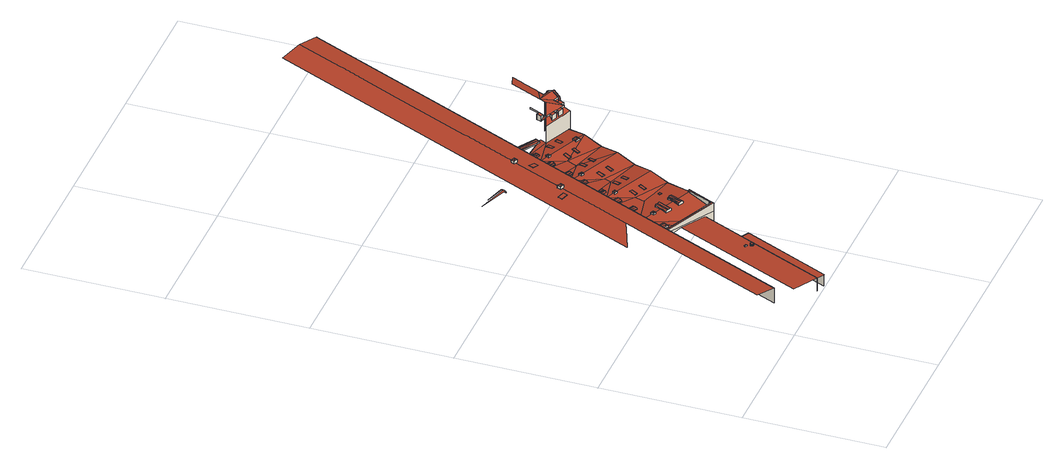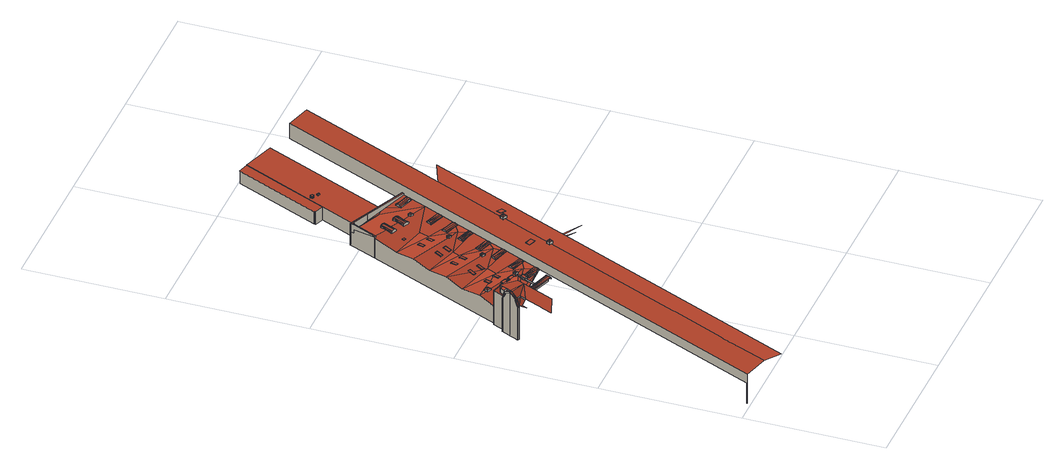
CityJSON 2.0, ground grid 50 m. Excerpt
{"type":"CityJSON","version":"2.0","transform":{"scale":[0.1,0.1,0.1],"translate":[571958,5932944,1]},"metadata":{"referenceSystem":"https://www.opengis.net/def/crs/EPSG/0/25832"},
"CityObjects":{
"building1":{"type":"Building","attributes":{"Grundfläche 2D":"26435.573661","Grundhöhe NN":"1.992"},"children":["building1-1","building1-2","building1-3","building1-4","building1-5","building1-6","building1-7","building1-8","building1-9","building1-10","building1-11","building1-12","building1-13","building1-14","building1-15","building1-16","building1-17","building1-18","building1-19","building1-20","building1-21","building1-22","building1-23","building1-24","building1-25"],"geometry":[{"type":"MultiSurface","lod":"3","boundaries":[[[0,1,2,3,4,5,6,7]],[[3,8,9,10,11,12,13,4]],[[14,11,10,15]],[[0,7,16,17]],[[18,19,20]],[[21,22,18,23,24,25]],[[26,27,20,19]],[[21,25,24,28,29,30,31,32,33,34]],[[35,36,37]],[[37,38,27,26,35]],[[22,19,18]],[[3,2,39,8]],[[40,41,36,42,43,44]],[[29,28,45,40,44,43,33,32,46,47,48]],[[21,34,33,43,42,35,26,19,22]],[[42,36,35]],[[1,0,17,49]],[[32,31,30,50,51,52,46]],[[2,1,49,39]],[[53,54,55,56]],[[46,52,47]],[[9,57,54,53,58,15,10]],[[59,60,61,62,63,64,65,66,67,68,69,70,71,72,73,74]],[[66,65,75,67]],[[64,76,75,65]],[[77,68,67,78]],[[71,70,69,79,80,72]],[[69,68,77,81]],[[75,78,67]],[[82,83,84,85,86,87,88]],[[89,90,73,72,80,91]],[[81,79,69]],[[92,93,47,52]],[[83,94,95,96,84]],[[85,84,96,95,97,98]],[[87,99,88]],[[100,81,77,78]],[[101,91,80,79]],[[102,103,104,48,105,106],[63,62,61,60,59,74,73,90,89,107,108,109,110,76,64]],[[94,83,82,111]],[[89,91,101,79,81,100,78,75,76,110,109,108,107]],[[111,82,88,112]],[[113,114,115,116,117,118,119,120,121,122]],[[86,123,124,125,99,87]],[[112,88,99]],[[126,92,52,51,127]],[[128,123,86,85,98,129,130,48,47,131,132,133,134,135,136,137]],[[113,138,114]],[[131,47,93]],[[122,139,138,113]],[[125,112,99]],[[125,124,140,141,97,95,94,111,112]],[[118,117,142,143]],[[116,115,114,144,145]],[[146,147,148]],[[116,145,142,117]],[[149,150,151,119,118,143]],[[152,126,127,153]],[[151,150,139,122,121,120,102,106,154]],[[146,148,137,136,135,155,156,157]],[[158,93,92,126,152,159]],[[119,151,154,160,161,162,163,102,120]],[[159,152,153,164]],[[114,138,144]],[[165,166,167,168,164,153,127,51,50,56,55,169,170]],[[157,171,146]],[[93,158,159,164,168,131]],[[124,123,128,172,173,174,175,134,133,176,177,178,105,48,130,129,98,97,141,140]],[[146,171,147]],[[172,128,137,148,147,179]],[[143,142,149]],[[180,181,182]],[[156,155,183]],[[145,144,138,139,150,149,142]],[[184,185,186]],[[147,171,179]],[[157,156,187,188]],[[157,188,171]],[[175,189,183,155,135,134]],[[190,163,162,191]],[[192,193,194,190,191,162,161,186,185,195,196,197]],[[156,183,187]],[[198,199,200]],[[161,160,201,202,184,186]],[[184,203,185]],[[185,203,195]],[[189,175,174,173,172,179,171,188,187]],[[204,193,192,197]],[[57,205,206,207,208,209,210,54]],[[54,210,209,208,207,170,169,55]],[[187,183,189]],[[182,181,211,212,213,198,200]],[[202,203,184]],[[214,194,193,204]],[[196,195,215]],[[197,196,215]],[[131,168,167,133,132]],[[195,203,215]],[[154,216,214,217,201,160]],[[204,197,218]],[[178,106,105]],[[218,197,215]],[[217,214,204,219]],[[219,204,218]],[[215,203,202,201,217,219,218]],[[167,166,176,133]],[[190,194,214,216,220,221,222,223,224,163]],[[207,177,176,166,165,170]],[[177,207,206,225]],[[226,227,223,222,228,229,230,231,232,233]],[[228,234,229]],[[235,230,229]],[[222,221,234,228]],[[235,231,230]],[[236,237,238,154,106,178]],[[231,239,232]],[[53,56,50,30,29,48,104,103,102,163,224,240,241,242,243,244,245,246,247,248,249,58]],[[226,250,251,252,253,254,240,224,223,227]],[[238,237,236,255,216,154]],[[235,239,231]],[[229,234,256]],[[257,250,226,233,258,259]],[[235,229,256]],[[258,233,232,239,259]],[[257,221,220,251,250]],[[235,256,234,221,257,259,239]],[[260,252,251]],[[261,262,263,264,265,266,267,254,253,268,269]],[[240,254,267]],[[270,271,269,268]],[[272,264,263,262]],[[260,273,270,268,253,252]],[[271,274,261,269]],[[273,275,271,270]],[[262,261,274]],[[276,277,278,248,247,246,279,280,281,282,283,284,285,286,287,288,289,290,291,292,293]],[[294,295,265,264,272,296]],[[297,298,293,292,291,290,289,288,287,286,285,284,283,282,281,280,279,299,300]],[[262,274,301]],[[272,262,301,296]],[[266,265,295,302,303,241,240,267]],[[255,220,216]],[[260,294,296,301,274,271,275,273]],[[302,295,294,260]],[[304,305,306,307,308,309,310,311,312,313]],[[314,309,308]],[[314,310,309]],[[307,315,316,308]],[[312,317,313]],[[318,311,310]],[[319,320,321,251,220,255]],[[318,312,311]],[[251,321,320,319,322,323,324,325,302,260]],[[326,317,312]],[[304,313,317,327,328,329]],[[314,308,316]],[[318,326,312]],[[329,328,315,307,306,241,303,330]],[[242,241,306,305,304,329,330,331,332,333]],[[326,327,317]],[[310,314,318]],[[318,314,316,315,328,327,334]],[[335,336,337]],[[318,334,326]],[[326,334,327]],[[338,333,332,337,336,339,340,341,342,343,344,345,346]],[[333,338,346,242]],[[340,347,341]],[[348,349,335,337,332,331]],[[350,336,335]],[[339,351,347,340]],[[352,344,343,342,341,353]],[[345,344,352,353,354,355]],[[349,350,335]],[[339,336,350]],[[350,351,339]],[[341,347,351]],[[341,356,353]],[[351,356,341]],[[324,323,322,319,357,302,325]],[[357,303,302]],[[358,354,353,359]],[[360,348,331,330,361,354,358]],[[353,356,359]],[[350,349,348,360,358,359,362,351]],[[362,356,351]],[[359,356,362]],[[363,364,365]],[[364,366,367,368,369,370,365]],[[371,372,357,319,255,236,178,177,225,373]],[[374,365,370,375]],[[370,369,376,377,374,375]],[[355,354,377]],[[378,366,363]],[[379,380,330,303,381,382,383,384,372,385,386]],[[387,388,366]],[[389,390,365]],[[384,383,382,381,303,357,372]],[[363,365,390]],[[380,379,386,385,372,371,361,330]],[[388,391,392,393]],[[389,365,374]],[[378,363,390]],[[387,366,378]],[[394,395,377,354,361,396]],[[374,377,395,397]],[[389,374,397]],[[388,387,391]],[[389,397,395,394,398,392,391,387,378,390]],[[399,400,401]],[[402,399,401,403]],[[401,400,404,403]],[[405,399,402,406]],[[404,400,407,408]],[[409,406,402,403]],[[407,410,411,408]],[[411,410,412,413]],[[414,405,406,409]],[[408,411,413,415]],[[413,412,416,415]],[[417,418,419,416,412,410,407,400,420,421,422,423]],[[424,425,414,409]],[[416,419,426,415]],[[419,418,427,426]],[[426,428,429,430,404,408,415]],[[427,418,417,431]],[[373,432,421,420,361,371]],[[426,427,431,428]],[[431,417,423,428]],[[423,422,429,428]],[[429,422,433,434]],[[433,435,436,434]],[[437,435,433,422,421,438,439,440]],[[434,436,441,442]],[[438,421,432,443]],[[441,437,440,442]],[[436,435,437,441]],[[442,440,439,444]],[[445,446,447,448]],[[449,438,443,450]],[[446,449,450,447]],[[451,445,448,452]],[[453,454,439,438,449,446,445,451,455]],[[456,457,458]],[[455,451,452,459]],[[444,439,454,453,460,461]],[[459,462,463,464,460,453,455]],[[465,466,458,444,461,460,464]],[[465,467,468,456,458,466]],[[434,442,444,458,457,469,470,471,472,473,474,475,430,429]],[[476,477,457,456]],[[478,476,456,468]],[[479,480,477,476]],[[463,481,482,483,484,485,486,467,465,464]],[[478,468,467,486]],[[485,478,486]],[[479,487,488,489]],[[476,478,485,484,490,491,492,493,487,479]],[[487,493,494,488]],[[495,496,480,479]],[[493,492,497,494]],[[498,497,492,491,490,484,483]]],"semantics":{"surfaces":[{"type":"RoofSurface"},{"type":"WallSurface"}],"values":[0,1,0,1,0,1,0,0,0,0,0,1,1,0,1,0,1,1,1,1,0,1,1,0,1,0,0,0,0,1,1,0,0,0,1,0,0,0,0,0,1,0,1,1,0,1,0,0,1,1,0,1,0,0,0,0,1,1,0,1,0,0,1,0,0,0,1,0,0,1,0,0,0,1,0,0,0,0,1,0,1,0,0,1,0,0,1,0,1,1,0,1,0,1,0,0,1,0,0,0,0,0,1,0,1,1,0,1,1,1,0,0,1,0,0,0,1,0,0,0,0,1,0,0,0,1,0,1,0,0,0,1,0,0,0,0,1,0,0,0,0,0,1,0,1,0,0,1,0,0,0,0,0,0,1,0,0,0,0,0,0,1,0,0,0,1,0,0,1,0,0,0,1,0,0,0,0,0,0,0,0,1,0,0,1,0,0,0,1,1,0,1,0,0,0,0,0,0,0,0,1,0,0,0,0,1,0,0,1,0,1,1,1,1,0,1,1,1,0,1,0,1,1,1,0,1,1,0,1,1,1,1,0,0,1,1,1,1,1,1,1,1,0,0,1,1,1,0,0,0,1,1,0,1,1,0,1,0,1,0,1,1]}}]},
"building1-1":{"type":"BuildingInstallation","parents":["building1"],"geometry":[{"type":"MultiSurface","lod":"3","boundaries":[[[499,500,501,502]],[[502,501,503,504]],[[499,502,504,505]],[[500,499,505,506]],[[501,500,506,503]]],"semantics":{"surfaces":[{"type":"RoofSurface"},{"type":"WallSurface"}],"values":[0,1,1,1,1]}}]},
"building1-2":{"type":"BuildingInstallation","parents":["building1"],"geometry":[{"type":"MultiSurface","lod":"3","boundaries":[[[507,508,509,510,511,512,513,514,515,516,517,518,519,520,521,522,523,524,525,526,527,528,529,530,531,532,533,534,535,536,537,538,539,540,541,542]],[[543,544,512,511]],[[545,546,508,507]],[[546,547,509,508]],[[547,548,510,509]],[[548,543,511,510]],[[544,549,513,512]],[[549,550,514,513]],[[550,551,515,514]],[[551,552,516,515]],[[552,553,517,516]],[[553,554,518,517]],[[554,555,519,518]],[[555,556,520,519]],[[556,557,521,520]],[[557,558,522,521]],[[558,559,523,522]],[[559,560,524,523]],[[525,524,560,561]],[[561,562,526,525]],[[562,563,527,526]],[[563,564,528,527]],[[529,528,564,565]],[[565,566,530,529]],[[566,567,531,530]],[[567,568,532,531]],[[568,569,533,532]],[[569,570,534,533]],[[570,571,535,534]],[[571,572,536,535]],[[572,573,537,536]],[[573,574,538,537]],[[574,575,539,538]],[[575,576,540,539]],[[576,577,541,540]],[[577,578,542,541]],[[578,545,507,542]]],"semantics":{"surfaces":[{"type":"RoofSurface"},{"type":"WallSurface"}],"values":[0,1,1,1,1,1,1,1,1,1,1,1,1,1,1,1,1,1,1,1,1,1,1,1,1,1,1,1,1,1,1,1,1,1,1,1,1]}}]},
"building1-3":{"type":"BuildingInstallation","parents":["building1"],"geometry":[{"type":"MultiSurface","lod":"3","boundaries":[[[579,580,581,582,583]],[[583,582,584]],[[585,582,581]],[[586,584,582,585]],[[587,581,580,579,583,588,130,589]],[[587,590,585,581]],[[590,129,591,584,586,585]],[[591,588,583,584]]],"semantics":{"surfaces":[{"type":"RoofSurface"},{"type":"WallSurface"}],"values":[0,0,0,0,1,1,1,1]}}]},
"building1-4":{"type":"BuildingInstallation","parents":["building1"],"geometry":[{"type":"MultiSurface","lod":"3","boundaries":[[[592,593,594,595]],[[596,597,595,594]],[[592,595,597,598]],[[598,599,593,592]],[[594,593,599,596]]],"semantics":{"surfaces":[{"type":"RoofSurface"},{"type":"WallSurface"}],"values":[0,1,1,1,1]}}]},
"building1-5":{"type":"BuildingInstallation","parents":["building1"],"geometry":[{"type":"MultiSurface","lod":"3","boundaries":[[[600,601,602]],[[603,602,601,604]],[[605,601,600]],[[604,601,605]],[[606,607,600,602]],[[289,608,605,600,607]],[[604,605,608,609]],[[609,288,606,602,603,604]]],"semantics":{"surfaces":[{"type":"RoofSurface"},{"type":"WallSurface"}],"values":[0,0,0,0,1,1,1,1]}}]},
"building1-6":{"type":"BuildingInstallation","parents":["building1"],"geometry":[{"type":"MultiSurface","lod":"3","boundaries":[[[610,611,612]],[[613,614,615,611,610]],[[616,611,615]],[[617,612,611,616]],[[618,238,619,620,615,614,613,610]],[[620,621,616,615]],[[621,622,237,623,612,617,616]],[[623,618,610,612]]],"semantics":{"surfaces":[{"type":"RoofSurface"},{"type":"WallSurface"}],"values":[0,0,0,0,1,1,1,1]}}]},
"building1-7":{"type":"BuildingInstallation","parents":["building1"],"geometry":[{"type":"MultiSurface","lod":"3","boundaries":[[[624,625,626,627]],[[627,626,628,629]],[[624,627,629,630]],[[625,624,630,631]],[[626,625,631,628]]],"semantics":{"surfaces":[{"type":"RoofSurface"},{"type":"WallSurface"}],"values":[0,1,1,1,1]}}]},
"building1-8":{"type":"BuildingInstallation","parents":["building1"],"geometry":[{"type":"MultiSurface","lod":"3","boundaries":[[[632,633,634,635]],[[636,637,632,635]],[[637,638,633,632]],[[638,639,634,633]],[[639,636,635,634]]],"semantics":{"surfaces":[{"type":"RoofSurface"},{"type":"WallSurface"}],"values":[0,1,1,1,1]}}]},
"building1-9":{"type":"BuildingInstallation","parents":["building1"],"geometry":[{"type":"MultiSurface","lod":"3","boundaries":[[[640,641,642,643]],[[644,645,640,643]],[[640,645,646,647,641]],[[647,648,642,641]],[[642,648,649,644,643]]],"semantics":{"surfaces":[{"type":"RoofSurface"},{"type":"WallSurface"}],"values":[0,1,1,1,1]}}]},
"building1-10":{"type":"BuildingInstallation","parents":["building1"],"geometry":[{"type":"MultiSurface","lod":"3","boundaries":[[[650,651,652,653]],[[653,652,654,655]],[[650,653,655,656]],[[651,650,656,657]],[[652,651,657,654]]],"semantics":{"surfaces":[{"type":"RoofSurface"},{"type":"WallSurface"}],"values":[0,1,1,1,1]}}]},
"building1-11":{"type":"BuildingInstallation","parents":["building1"],"geometry":[{"type":"MultiSurface","lod":"3","boundaries":[[[658,659,660,661]],[[661,660,662,663]],[[658,661,663,664]],[[659,658,664,665]],[[660,659,665,662]]],"semantics":{"surfaces":[{"type":"RoofSurface"},{"type":"WallSurface"}],"values":[0,1,1,1,1]}}]},
"building1-12":{"type":"BuildingInstallation","parents":["building1"],"geometry":[{"type":"MultiSurface","lod":"3","boundaries":[[[666,667,668]],[[668,667,669]],[[670,667,666]],[[669,667,670]],[[671,672,666,668]],[[672,287,673,670,666]],[[673,674,669,670]],[[671,668,669,674,286]]],"semantics":{"surfaces":[{"type":"RoofSurface"},{"type":"WallSurface"}],"values":[0,0,0,0,1,1,1,1]}}]},
"building1-13":{"type":"BuildingInstallation","parents":["building1"],"geometry":[{"type":"MultiSurface","lod":"3","boundaries":[[[675,676,677,678]],[[679,680,676,675]],[[681,682,677,676,680]],[[682,683,678,677]],[[684,679,675,678,683]]],"semantics":{"surfaces":[{"type":"RoofSurface"},{"type":"WallSurface"}],"values":[0,1,1,1,1]}}]},
"building1-14":{"type":"BuildingInstallation","parents":["building1"],"geometry":[{"type":"MultiSurface","lod":"3","boundaries":[[[685,686,687,688,689]],[[689,688,690]],[[691,688,687]],[[692,693,690,688,691]],[[694,687,686,685,689,695,321,696]],[[694,697,691,687]],[[697,698,320,699,690,693,692,691]],[[699,695,689,690]]],"semantics":{"surfaces":[{"type":"RoofSurface"},{"type":"WallSurface"}],"values":[0,0,0,0,1,1,1,1]}}]},
"building1-15":{"type":"BuildingInstallation","parents":["building1"],"geometry":[{"type":"MultiSurface","lod":"3","boundaries":[[[700,701,702,703]],[[703,702,704,705]],[[700,703,705,706]],[[701,700,706,707]],[[702,701,707,704]]],"semantics":{"surfaces":[{"type":"RoofSurface"},{"type":"WallSurface"}],"values":[0,1,1,1,1]}}]},
"building1-16":{"type":"BuildingInstallation","parents":["building1"],"geometry":[{"type":"MultiSurface","lod":"3","boundaries":[[[708,709,710,711]],[[712,713,708,711]],[[709,708,713,714]],[[714,715,710,709]],[[712,711,710,715,716]]],"semantics":{"surfaces":[{"type":"RoofSurface"},{"type":"WallSurface"}],"values":[0,1,1,1,1]}}]},
"building1-17":{"type":"BuildingInstallation","parents":["building1"],"geometry":[{"type":"MultiSurface","lod":"3","boundaries":[[[717,718,719,720]],[[325,721,718,717,722]],[[721,723,719,718]],[[723,724,720,719]],[[324,722,717,720,724]]],"semantics":{"surfaces":[{"type":"RoofSurface"},{"type":"WallSurface"}],"values":[0,1,1,1,1]}}]},
"building1-18":{"type":"BuildingInstallation","parents":["building1"],"geometry":[{"type":"MultiSurface","lod":"3","boundaries":[[[725,726,727,728]],[[729,730,726,725]],[[322,731,727,726,730]],[[731,732,728,727]],[[323,729,725,728,732]]],"semantics":{"surfaces":[{"type":"RoofSurface"},{"type":"WallSurface"}],"values":[0,1,1,1,1]}}]},
"building1-19":{"type":"BuildingInstallation","parents":["building1"],"geometry":[{"type":"MultiSurface","lod":"3","boundaries":[[[733,734,735,736,737]],[[737,736,738]],[[739,736,735]],[[738,736,739]],[[740,735,734,733,737,741,380,742]],[[740,743,739,735]],[[743,379,744,738,739]],[[744,741,737,738]]],"semantics":{"surfaces":[{"type":"RoofSurface"},{"type":"WallSurface"}],"values":[0,0,0,0,1,1,1,1]}}]},
"building1-20":{"type":"BuildingInstallation","parents":["building1"],"geometry":[{"type":"MultiSurface","lod":"3","boundaries":[[[745,746,747,748,749]],[[750,745,749,751,382]],[[750,752,746,745]],[[752,381,753,748,747,746]],[[753,751,749,748]]],"semantics":{"surfaces":[{"type":"RoofSurface"},{"type":"WallSurface"}],"values":[0,1,1,1,1]}}]},
"building1-21":{"type":"BuildingInstallation","parents":["building1"],"geometry":[{"type":"MultiSurface","lod":"3","boundaries":[[[754,755,756,757]],[[758,759,754,757]],[[383,760,755,754,759]],[[760,761,756,755]],[[384,758,757,756,761]]],"semantics":{"surfaces":[{"type":"RoofSurface"},{"type":"WallSurface"}],"values":[0,1,1,1,1]}}]},
"building1-22":{"type":"BuildingInstallation","parents":["building1"],"geometry":[{"type":"MultiSurface","lod":"3","boundaries":[[[762,763,764,765]],[[765,764,766,767]],[[762,765,767,768]],[[763,762,768,769]],[[764,763,769,766]]],"semantics":{"surfaces":[{"type":"RoofSurface"},{"type":"WallSurface"}],"values":[0,1,1,1,1]}}]},
"building1-23":{"type":"BuildingInstallation","parents":["building1"],"geometry":[{"type":"MultiSurface","lod":"3","boundaries":[[[770,771,772,773]],[[773,772,774,775]],[[770,773,775,776]],[[771,770,776,777]],[[772,771,777,774]]],"semantics":{"surfaces":[{"type":"RoofSurface"},{"type":"WallSurface"}],"values":[0,1,1,1,1]}}]},
"building1-24":{"type":"BuildingInstallation","parents":["building1"],"geometry":[{"type":"MultiSurface","lod":"3","boundaries":[[[778,779,780]],[[780,779,781]],[[782,779,778]],[[781,779,782]],[[783,778,780,784,386]],[[783,785,782,778]],[[786,781,782,785,385]],[[786,784,780,781]]],"semantics":{"surfaces":[{"type":"RoofSurface"},{"type":"WallSurface"}],"values":[0,0,0,0,1,1,1,1]}}]},
"building1-25":{"type":"BuildingInstallation","parents":["building1"],"geometry":[{"type":"MultiSurface","lod":"3","boundaries":[[[787,788,789]],[[790,788,787]],[[791,792,793,788,790]],[[788,794,795,789]],[[796,797,793,792,791]],[[796,798,799,800,797]],[[798,801,802,799]],[[801,803,804,802]],[[803,805,806,807]],[[807,804,803]],[[808,809,810,805]],[[805,810,811,806]],[[809,812,813,814,810]],[[815,813,812]],[[787,789,451,455]],[[455,790,787]],[[455,453,460,464,798,796,791,790]],[[464,465,467,486,485,484,808,805,803,801,798]],[[484,490,491,492,815,812,809,808]],[[492,493,813,815]],[[816,817,818,819,807,806,811,810,814,813,493,487]],[[468,807,819,478]],[[820,466,821,799,802,804,807,468,822]],[[821,461,797,800,799]],[[823,793,797,461,454]],[[823,449,788,793]],[[449,446,794,788]],[[446,445,795,794]],[[445,451,789,795]]],"semantics":{"surfaces":[{"type":"RoofSurface"},{"type":"WallSurface"}],"values":[0,0,0,0,0,0,0,0,0,0,0,0,0,0,1,1,1,1,1,1,1,1,1,1,1,1,1,1,1]}}]}
},
"vertices":[
[434,312,58],[432,313,58],[434,316,58],[403,329,61],[265,16,61],[295,2,57],[297,6,57],[298,5,57],[403,329,10],[470,479,10],[470,479,62],[264,15,62],[264,15,10],[265,16,10],[162,61,74],[367,525,74],[298,5,10],[434,312,10],[328,569,90],[346,567,91],[301,586,95],[344,562,84],[344,562,89],[299,581,92],[299,581,90],[328,569,86],[349,573,91],[303,592,96],[304,595,90],[300,600,90],[286,568,90],[358,536,82],[365,533,81],[351,578,84],[346,567,84],[351,578,91],[349,584,89],[305,598,95],[304,595,96],[434,316,10],[307,602,90],[307,602,92],[353,583,89],[353,583,84],[349,584,85],[305,598,90],[382,525,79],[402,525,77],[326,658,91],[432,313,10],[286,568,96],[440,499,96],[440,499,72],[283,562,90],[506,463,63],[506,463,96],[283,562,96],[506,463,10],[283,562,65],[363,726,90],[362,726,90],[360,720,90],[357,714,90],[356,711,90],[355,710,90],[355,710,92],[356,711,93],[357,714,96],[360,720,97],[362,726,96],[363,726,96],[363,728,94],[364,730,92],[364,730,90],[363,728,90],[401,689,87],[401,689,85],[360,720,96],[403,694,91],[408,706,91],[368,728,92],[406,700,92],[421,588,97],[416,590,97],[411,592,93],[411,592,87],[432,583,87],[432,583,93],[427,585,97],[410,709,85],[368,728,89],[410,709,87],[487,479,66],[508,479,64],[436,636,97],[431,638,93],[422,615,93],[431,638,87],[422,615,91],[442,606,93],[405,699,92],[408,707,91],[378,775,90],[357,728,90],[350,712,90],[458,686,80],[469,721,80],[408,707,85],[408,706,85],[406,700,85],[405,699,85],[441,633,97],[448,631,97],[383,772,92],[385,776,95],[387,781,96],[388,784,96],[390,789,95],[392,793,92],[392,793,90],[387,781,90],[385,776,90],[383,772,90],[442,606,91],[452,629,87],[452,629,93],[501,472,64],[501,472,96],[475,592,91],[394,627,91],[384,632,91],[508,479,77],[542,558,90],[544,561,91],[495,583,91],[484,560,87],[481,561,87],[465,568,87],[428,753,87],[428,753,85],[441,633,87],[436,636,87],[435,770,91],[399,790,91],[429,757,91],[432,764,92],[468,567,96],[475,592,93],[465,568,93],[436,774,87],[436,774,86],[399,790,90],[502,474,64],[502,474,96],[424,806,89],[484,560,93],[481,561,96],[474,564,98],[507,478,64],[505,472,64],[418,834,90],[412,837,90],[415,845,90],[413,855,90],[505,472,96],[549,563,96],[545,565,96],[544,561,96],[508,479,96],[512,478,96],[550,563,96],[488,612,96],[485,614,87],[488,612,87],[494,610,87],[505,605,87],[545,565,90],[549,563,90],[588,652,78],[485,614,93],[246,1171,84],[340,1125,95],[343,1132,96],[495,583,93],[418,834,91],[414,841,95],[412,837,92],[501,607,96],[494,610,98],[505,605,93],[419,853,90],[416,847,90],[419,853,94],[420,856,92],[420,856,90],[415,845,96],[416,847,96],[419,853,95],[346,1141,93],[288,1166,84],[345,1137,95],[456,817,86],[456,817,87],[458,822,92],[439,848,90],[512,478,10],[550,563,10],[550,563,90],[548,559,91],[512,478,77],[512,478,63],[337,1120,93],[337,1120,91],[346,1141,91],[439,848,88],[460,827,92],[525,826,80],[465,837,85],[463,834,92],[465,837,87],[536,852,80],[488,891,85],[444,910,90],[450,924,90],[438,912,90],[549,563,10],[453,930,90],[451,926,90],[444,910,92],[446,913,95],[449,920,96],[450,924,96],[451,926,95],[453,930,92],[488,891,87],[493,901,92],[618,721,89],[466,788,89],[456,792,89],[496,907,90],[474,993,90],[499,1049,90],[535,1130,90],[914,1986,90],[914,1986,10],[915,1987,10],[915,1987,125],[914,1986,125],[78,98,125],[78,98,65],[455,929,90],[474,948,89],[474,973,90],[472,974,90],[474,979,90],[648,787,78],[490,895,90],[497,911,86],[455,929,92],[497,911,87],[517,955,85],[476,985,97],[479,990,96],[479,991,95],[480,994,92],[480,994,90],[479,991,90],[479,990,90],[472,974,92],[474,979,96],[474,973,92],[519,960,91],[502,985,90],[517,955,87],[522,965,92],[517,955,88],[224,627,138],[219,616,138],[4,130,138],[840,2019,138],[767,1853,138],[761,1840,138],[678,1653,138],[672,1639,138],[540,1342,138],[534,1327,138],[451,1140,138],[445,1127,138],[366,948,138],[360,934,138],[286,766,138],[282,759,138],[279,752,138],[244,673,138],[526,974,85],[502,985,87],[526,974,87],[217,662,134],[239,670,137],[766,2051,124],[135,628,124],[524,971,91],[574,964,80],[591,1000,80],[513,1067,90],[509,1058,90],[508,1055,90],[504,1047,90],[504,1047,92],[506,1051,95],[508,1055,96],[509,1058,96],[512,1063,95],[513,1067,92],[551,1032,90],[549,1028,85],[549,1028,87],[521,1064,91],[554,1038,92],[679,858,89],[527,924,89],[516,929,89],[620,918,84],[613,925,83],[590,948,81],[585,953,81],[556,1045,90],[558,1048,87],[558,1048,86],[521,1064,90],[546,1079,89],[539,1108,90],[533,1111,90],[537,1120,90],[557,1045,90],[539,1108,92],[535,1115,96],[533,1111,92],[541,1128,90],[537,1120,97],[537,1121,97],[540,1127,96],[541,1128,95],[541,1129,94],[542,1131,92],[542,1131,90],[541,1129,90],[538,1121,97],[577,1092,86],[577,1092,87],[579,1096,90],[582,1102,91],[546,1129,92],[555,1126,91],[555,1126,88],[546,1129,89],[584,1108,90],[709,925,78],[586,1112,85],[586,1112,87],[585,1108,85],[669,1102,76],[585,1108,90],[569,1173,96],[569,1174,96],[566,1167,95],[571,1179,95],[573,1183,94],[573,1183,89],[564,1163,89],[564,1163,94],[768,1059,76],[740,996,89],[768,1059,10],[647,1127,82],[568,1161,93],[568,1161,88],[647,1127,79],[665,1133,85],[587,1061,89],[577,1066,89],[602,1000,80],[613,999,81],[647,998,83],[658,998,84],[710,1009,89],[696,1015,89],[667,1138,84],[586,1178,92],[662,1126,84],[662,1127,84],[669,1141,81],[669,1141,77],[586,1178,87],[662,1127,77],[660,1121,77],[680,1126,75],[660,1121,81],[665,1133,77],[683,1125,146],[689,1110,162],[693,1121,162],[683,1125,167],[693,1121,167],[689,1110,167],[690,1142,146],[690,1142,167],[704,1103,161],[704,1103,167],[702,1138,167],[700,1093,148],[700,1093,167],[717,1085,148],[717,1085,167],[702,1138,162],[722,1096,167],[722,1096,162],[746,1072,148],[729,1080,148],[734,1090,162],[669,1102,142],[774,1057,145],[766,1075,162],[751,1082,162],[718,1176,167],[718,1176,161],[734,1090,167],[729,1080,167],[751,1082,167],[766,1075,167],[743,1129,182],[746,1072,167],[774,1057,10],[771,1087,162],[771,1087,167],[782,1082,148],[782,1082,167],[790,1099,148],[794,1102,144],[784,1117,162],[778,1104,162],[790,1099,167],[778,1104,167],[794,1102,10],[784,1117,167],[797,1098,140],[797,1099,141],[797,1099,10],[797,1098,10],[798,1100,144],[798,1100,10],[801,1096,140],[801,1096,10],[806,1108,162],[802,1110,162],[802,1098,144],[803,1159,167],[811,1179,167],[755,1155,182],[802,1098,10],[806,1108,167],[802,1110,167],[806,1108,10],[815,1128,10],[815,1128,180],[816,1130,182],[811,1132,182],[825,1150,167],[820,1152,167],[819,1196,167],[825,1209,167],[832,1227,167],[838,1240,167],[846,1257,167],[859,1288,167],[805,1269,182],[803,1159,162],[811,1179,162],[820,1152,162],[821,1163,142],[822,1174,145],[816,1130,10],[825,1150,10],[829,1159,10],[829,1159,143],[826,1152,157],[825,1150,162],[824,1162,141],[824,1162,10],[821,1163,10],[829,1159,142],[829,1160,142],[830,1162,137],[825,1164,138],[825,1164,10],[825,1173,142],[830,1191,145],[830,1162,10],[829,1160,10],
[352,291,70],[355,297,70],[348,300,70],[345,294,70],[348,300,66],[345,294,66],[352,291,66],[355,297,66],
[368,274,70],[369,274,70],[369,275,70],[370,275,70],[370,276,70],[371,277,70],[371,278,70],[371,279,70],[371,280,70],[371,281,70],[371,282,70],[370,283,70],[369,284,70],[368,284,70],[367,285,70],[366,285,70],[365,285,70],[364,285,70],[363,284,70],[362,283,70],[361,283,70],[361,282,70],[360,281,70],[360,280,70],[360,279,70],[360,278,70],[360,277,70],[361,277,70],[361,276,70],[362,275,70],[363,275,70],[363,274,70],[364,274,70],[365,274,70],[366,274,70],[367,274,70],[370,276,63],[371,277,63],[368,274,63],[369,274,63],[369,275,63],[370,275,63],[371,278,63],[371,279,63],[371,280,63],[371,281,63],[371,282,63],[370,283,63],[369,284,64],[368,284,64],[367,285,64],[366,285,64],[365,285,64],[364,285,64],[363,284,64],[362,283,64],[361,283,64],[361,282,64],[360,281,64],[360,280,64],[360,279,64],[360,278,64],[360,277,64],[361,277,64],[361,276,64],[362,275,64],[363,275,64],[363,274,64],[364,274,64],[365,274,64],[366,274,63],[367,274,63],
[384,632,96],[384,631,96],[382,626,96],[389,629,99],[386,637,96],[396,632,96],[392,622,96],[394,627,96],[382,626,90],[386,637,90],[384,631,91],[392,622,90],[396,632,90],
[317,933,133],[310,917,133],[332,907,136],[339,923,136],[332,907,135],[339,923,135],[317,933,131],[310,917,131],
[353,938,147],[363,942,148],[359,952,147],[366,948,147],[373,945,147],[366,932,147],[359,952,136],[353,938,136],[366,932,137],[373,945,137],
[458,796,94],[461,789,97],[468,792,94],[456,792,94],[456,791,94],[454,786,94],[463,782,94],[465,787,94],[458,796,89],[456,791,89],[454,786,88],[463,782,88],[465,787,89],[468,792,89],
[516,647,84],[519,654,84],[512,657,84],[509,650,84],[512,657,81],[509,650,82],[516,647,82],[519,654,81],
[499,743,86],[490,747,86],[480,725,83],[489,721,83],[489,721,81],[499,743,85],[490,747,85],[480,725,81],
[528,730,86],[518,708,83],[527,704,83],[537,726,86],[537,726,85],[528,730,85],[524,721,83],[518,708,81],[527,704,81],[535,721,84],
[521,818,84],[511,795,87],[521,791,87],[531,814,84],[521,791,85],[531,814,81],[521,818,81],[511,795,85],
[464,1056,132],[471,1073,132],[449,1083,135],[442,1066,135],[449,1083,134],[442,1066,134],[464,1056,131],[471,1073,131],
[438,1130,147],[448,1133,148],[444,1143,147],[457,1137,147],[451,1124,147],[444,1143,136],[438,1130,136],[451,1124,137],[457,1137,137],
[566,798,84],[557,802,84],[547,779,87],[557,775,87],[566,798,81],[557,802,81],[553,794,83],[547,779,85],[557,775,85],[561,785,83],
[516,929,94],[516,928,94],[514,923,94],[521,926,96],[518,934,94],[529,929,94],[524,919,94],[526,924,94],[527,924,94],[514,923,88],[518,934,88],[516,928,89],[524,919,88],[526,924,89],[529,929,88],
[551,884,86],[541,861,84],[550,857,84],[560,880,86],[550,857,81],[560,880,85],[551,884,85],[541,861,81],
[590,867,86],[580,845,84],[589,841,84],[599,863,86],[599,863,85],[590,867,85],[580,845,81],[589,841,81],[595,854,84],
[591,951,83],[582,955,83],[572,932,87],[581,928,87],[582,955,81],[591,951,81],[572,932,85],[581,928,85],
[608,916,87],[617,912,87],[628,934,83],[619,938,83],[608,916,85],[617,912,85],[628,934,81],[619,938,81],
[577,1066,94],[577,1065,94],[575,1060,94],[582,1063,96],[579,1071,94],[589,1066,94],[585,1056,94],[575,1060,88],[579,1071,88],[577,1065,89],[585,1056,88],[589,1066,88],
[621,1017,87],[612,1021,87],[602,1000,83],[602,999,83],[611,995,83],[621,1017,84],[611,995,80],[612,1021,85],[602,999,80],
[650,1005,87],[640,983,83],[649,978,83],[659,1001,87],[659,1001,84],[650,1005,85],[640,983,81],[649,978,81],
[642,1065,86],[652,1088,83],[643,1092,83],[633,1069,86],[643,1092,80],[633,1069,85],[642,1065,85],[652,1088,80],
[689,1071,83],[680,1075,83],[670,1052,86],[679,1048,86],[670,1052,85],[679,1048,85],[689,1071,80],[680,1075,80],
[692,1006,94],[702,1009,96],[698,1020,94],[712,1014,94],[706,1000,94],[692,1006,88],[698,1020,88],[706,1000,88],[712,1014,88],
[802,1098,146],[798,1100,147],[801,1096,143],[802,1098,147],[805,1104,171],[805,1105,171],[800,1106,171],[797,1099,143],[797,1098,143],[806,1108,173],[802,1110,173],[815,1128,184],[810,1130,184],[808,1126,182],[816,1130,183],[811,1132,183],[825,1150,171],[813,1137,181],[826,1152,170],[821,1154,170],[820,1152,171],[829,1159,148],[829,1159,147],[824,1161,147],[821,1155,169],[829,1160,147],[825,1164,144],[824,1162,146],[830,1162,144],[824,1161,142],[821,1155,156],[821,1154,157],[820,1152,161],[811,1132,181],[810,1130,180],[813,1137,178],[800,1106,156]
]}
